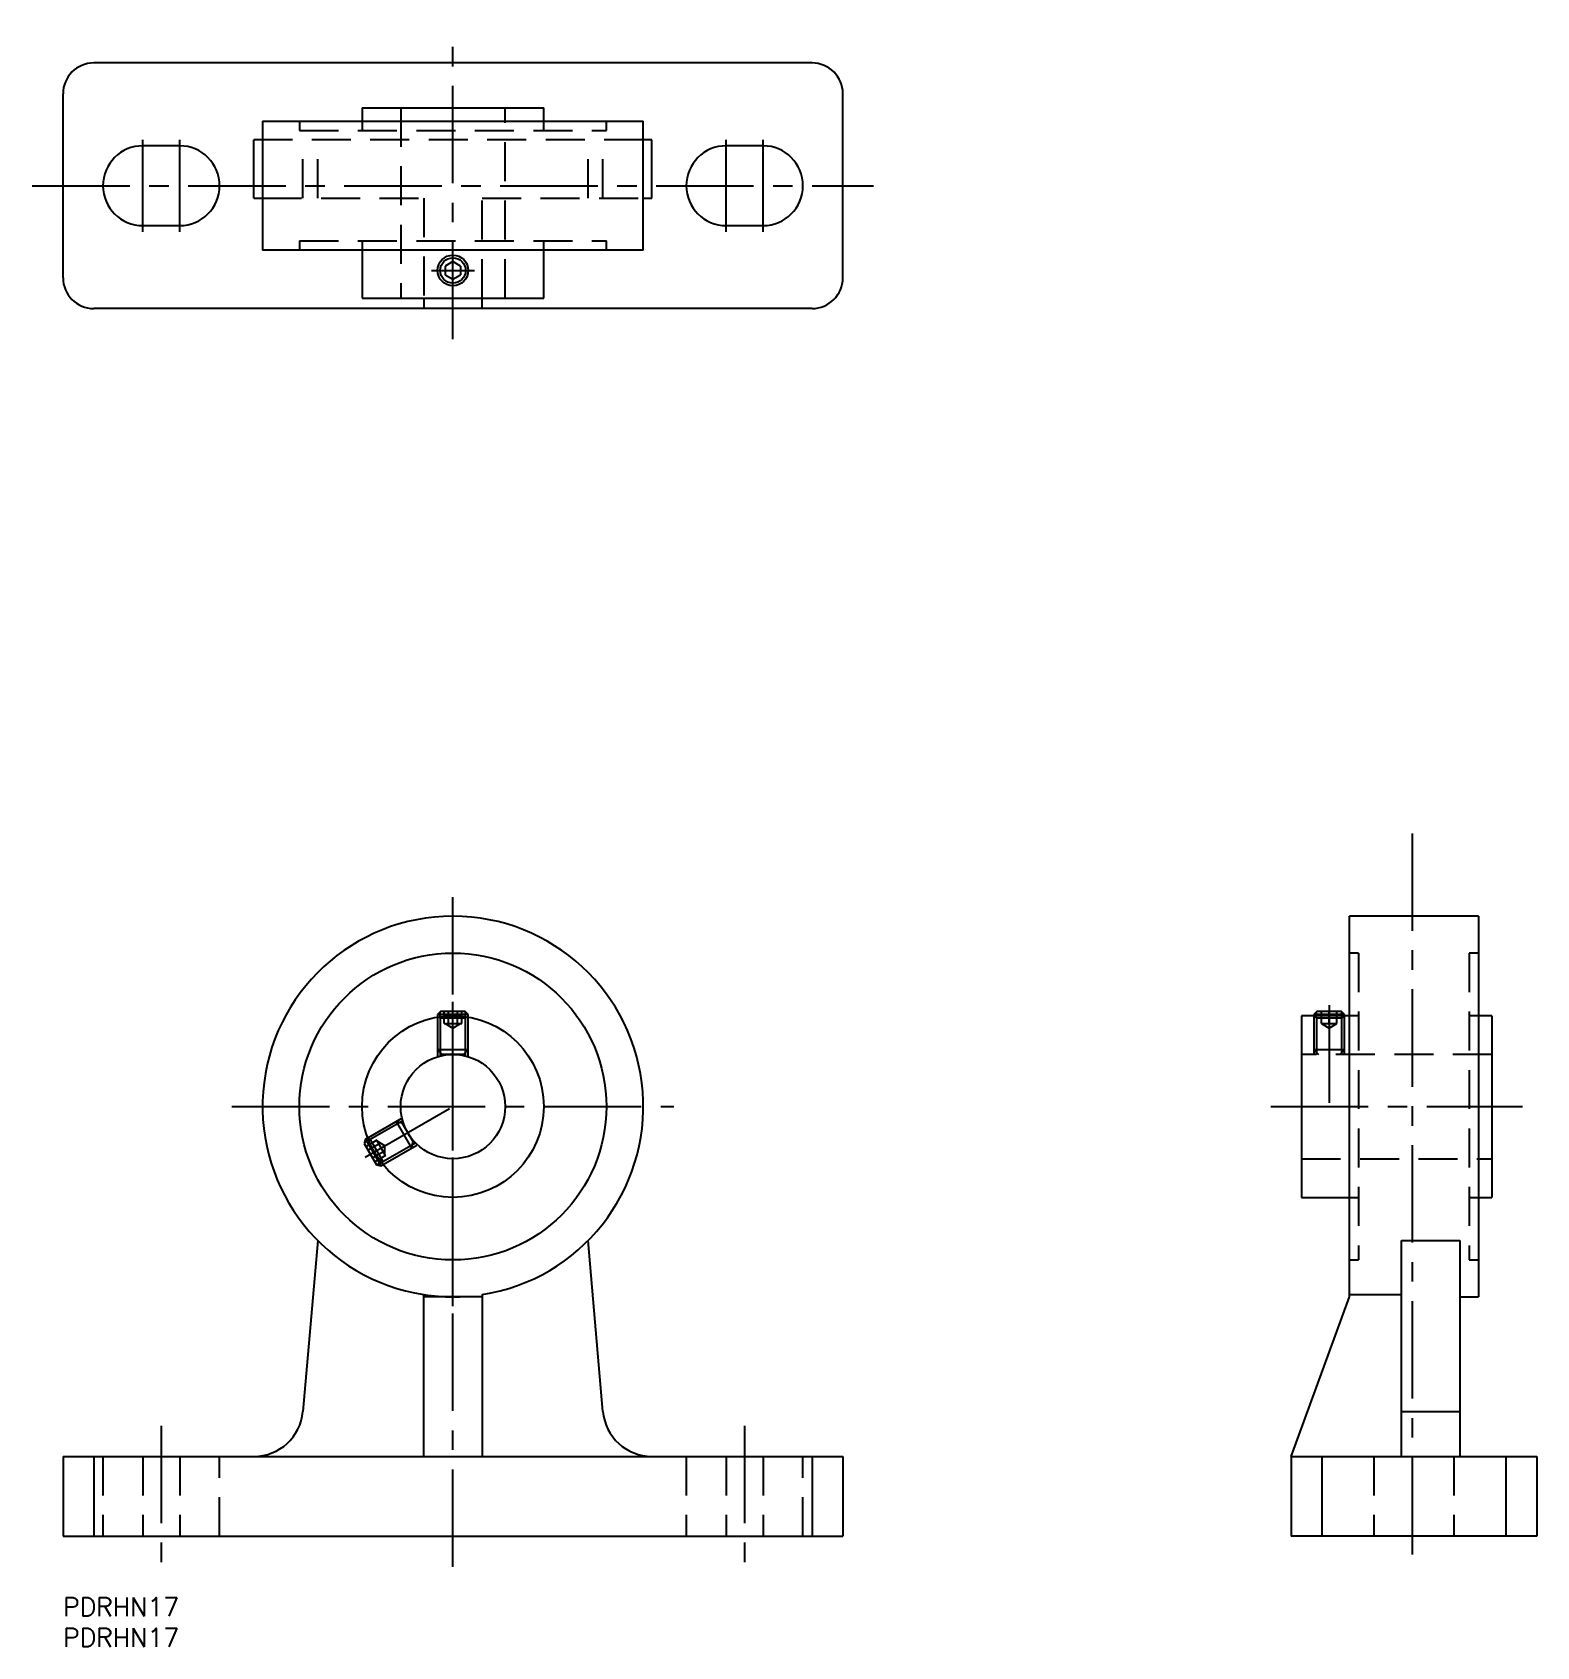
# Model space of a CAD drawing. Extents: x -5 to 240, y -8 to 255.
import ezdxf

# ---------------------------------------------------------------- set-up
doc = ezdxf.new("R2010")
doc.units = 0
doc.header["$LTSCALE"] = 0.5
doc.linetypes.add('CENTER', pattern=[50.8, 31.75, -6.35, 6.35, -6.35])
doc.linetypes.add('DASHED', pattern=[19.05, 12.7, -6.35])
for name, color, linetype in [('MSM_CENTER', 1, 'CENTER'), ('MSM_CONTINUOUS', 7, 'CONTINUOUS'), ('MSM_DASHED', 4, 'DASHED'), ('MSM_NARROW', 5, 'CONTINUOUS'), ('MSM_PART_NUMBER', 7, 'CONTINUOUS')]:
    doc.layers.add(name, color=color, linetype=linetype)
doc.styles.get("Standard").update_dxf_attribs({"font": 'txt.shx', "height": 3, "bigfont": 'bigfont.shx'})

msp = doc.modelspace()

# ---------------------------------------------------------------- linework, layer by layer
at = {"layer": 'MSM_CENTER'}
for p, q in [((63.5, 205), (63.5, 255)), ((13, 222.5), (13, 237.5)), ((19, 222.5), (19, 237.5)), ((108, 222.5), (108, 237.5)), ((114, 222.5), (114, 237.5)), ((-5, 230), (132, 230)), ((60, 216.2), (67, 216.2)), ((219.7, 124.5), (219.7, 5)), ((63.5, 47.45), (63.5, 116)), ((63.5, 5), (63.5, 112.55)), ((206.2, 96.5), (206.2, 80)), ((27.5, 80), (99.5, 80)), ((49.21, 71.75), (63.5, 80)), ((196.7, 80), (237.7, 80)), ((16, 28), (16, 5)), ((111, 28), (111, 5))]:
    msp.add_line(p, q, dxfattribs=at)
at = {"layer": 'MSM_CONTINUOUS'}
for p, q in [((122, 250), (5, 250)), ((0, 215), (0, 245)), ((127, 215), (127, 245)), ((48.7, 242.7), (78.3, 242.7)), ((48.7, 242.7), (48.7, 240.5)), ((78.3, 240.5), (78.3, 242.7)), ((32.5, 240.5), (94.5, 240.5)), ((32.5, 240.5), (32.5, 219.5)), ((94.5, 219.5), (94.5, 240.5)), ((32.5, 237.5), (31.09, 237.5)), ((95.91, 237.5), (94.5, 237.5)), ((19, 236.5), (13, 236.5)), ((114, 236.5), (108, 236.5)), ((31.09, 228), (32.5, 228)), ((94.5, 228), (95.91, 228)), ((13, 223.5), (19, 223.5)), ((108, 223.5), (114, 223.5)), ((94.5, 219.5), (32.5, 219.5)), ((48.7, 219.5), (48.7, 211.7)), ((78.3, 211.7), (78.3, 219.5)), ((63.5, 217.64), (62.25, 216.92)), ((62.25, 216.92), (62.25, 215.48)), ((64.75, 216.92), (63.5, 217.64)), ((64.75, 216.92), (64.75, 215.48)), ((62.25, 215.48), (63.5, 214.76)), ((63.5, 214.76), (64.75, 215.48)), ((48.7, 211.7), (78.3, 211.7)), ((58.75, 211.7), (58.75, 210)), ((68.25, 210), (68.25, 211.7)), ((122, 210), (5, 210)), ((209.5, 49), (209.5, 111)), ((230.5, 111), (209.5, 111)), ((230.5, 111), (230.5, 49)), ((61.49, 95.5), (61, 95.01)), ((66, 95.01), (61, 95.01)), ((61, 95.01), (61, 94.59)), ((65.51, 95.5), (61.49, 95.5)), ((66, 95.01), (65.51, 95.5)), ((66, 94.59), (66, 95.01)), ((209.5, 94.8), (201.7, 94.8)), ((201.7, 94.8), (201.7, 65.2)), ((204.19, 95.5), (203.7, 95.01)), ((208.7, 95.01), (203.7, 95.01)), ((203.7, 95.01), (203.7, 94.8)), ((208.21, 95.5), (204.19, 95.5)), ((208.7, 95.01), (208.21, 95.5)), ((208.7, 94.8), (208.7, 95.01)), ((232.7, 94.8), (230.5, 94.8)), ((232.7, 94.8), (232.7, 65.2)), ((49.25, 74.66), (49.07, 73.99)), ((49.07, 73.99), (51.08, 70.51)), ((49.62, 74.87), (49.25, 74.66)), ((49.25, 74.66), (51.75, 70.33)), ((51.08, 70.51), (51.75, 70.33)), ((51.75, 70.33), (52.12, 70.54)), ((201.7, 65.2), (209.5, 65.2)), ((230.5, 65.2), (232.7, 65.2)), ((41.5, 58.16), (39.06, 30.3)), ((87.94, 30.3), (85.5, 58.16)), ((218, 23), (218, 58.16)), ((218, 58.16), (227.5, 58.16)), ((227.5, 58.16), (227.5, 23)), ((58.75, 23), (58.75, 49.37)), ((68.25, 49), (58.75, 49)), ((68.25, 49.37), (68.25, 23)), ((200, 23), (209.5, 49)), ((209.5, 49.37), (218, 49.37)), ((227.5, 49), (230.5, 49)), ((0, 23), (0, 10)), ((0, 23), (127, 23)), ((127, 23), (127, 10)), ((200, 23), (200, 10)), ((200, 23), (240, 23)), ((240, 23), (240, 10)), ((0, 10), (127, 10)), ((240, 10), (200, 10))]:
    msp.add_line(p, q, dxfattribs=at)
for centre, radius in [((63.5, 216.2), 2.5), ((63.5, 80), 25), ((63.5, 80), 14.8), ((63.5, 80), 8.5)]:
    msp.add_circle(centre, radius, dxfattribs=at)
for centre, radius, start, end in [((5, 245), 5, 90, 180), ((122, 245), 5, 0, 90), ((13, 230), 6.5, 90, 270), ((19, 230), 6.5, 270, 90), ((108, 230), 6.5, 90, 270), ((114, 230), 6.5, 270, 90), ((5, 215), 5, 180, 270), ((122, 215), 5, 270, 0), ((63.5, 80), 31, 278.8139, 261.1861), ((31.09, 31), 8, 270, 355), ((95.91, 31), 8, 185, 270)]:
    msp.add_arc(centre, radius, start, end, dxfattribs=at)
at = {"layer": 'MSM_DASHED'}
for p, q in [((55, 242.7), (55, 211.7)), ((72, 211.7), (72, 242.7)), ((38.5, 240.5), (38.5, 239)), ((48.7, 240.5), (48.7, 239)), ((78.3, 239), (78.3, 240.5)), ((88.5, 239), (88.5, 240.5)), ((94.5, 237.5), (32.5, 237.5)), ((38.5, 239), (88.5, 239)), ((39.06, 228), (39.06, 237.5)), ((41.5, 228), (41.5, 237.5)), ((85.5, 228), (85.5, 237.5)), ((87.94, 228), (87.94, 237.5)), ((32.5, 228), (58.75, 228)), ((58.75, 228), (58.75, 211.7)), ((68.25, 211.7), (68.25, 228)), ((68.25, 228), (94.5, 228)), ((38.5, 221), (88.5, 221)), ((38.5, 221), (38.5, 219.5)), ((48.7, 221), (48.7, 219.5)), ((78.3, 219.5), (78.3, 221)), ((88.5, 219.5), (88.5, 221)), ((211, 105), (209.5, 105)), ((211, 105), (211, 55)), ((230.5, 105), (229, 105)), ((229, 105), (229, 55)), ((62.06, 93.5), (62.06, 95.5)), ((62.78, 93.5), (62.78, 95.5)), ((64.22, 93.5), (64.22, 95.5)), ((64.94, 93.5), (64.94, 95.5)), ((203.7, 94.8), (203.7, 88.5)), ((203.7, 94.8), (204.13, 94.37)), ((203.71, 94.8), (203.7, 94.8)), ((204.95, 93.5), (204.95, 95.5)), ((206.2, 93.5), (206.2, 95.5)), ((207.45, 93.5), (207.45, 95.5)), ((208.27, 94.37), (208.7, 94.8)), ((208.7, 94.8), (208.69, 94.8)), ((208.7, 88.5), (208.7, 94.8)), ((211, 94.8), (209.5, 94.8)), ((230.5, 94.8), (229, 94.8)), ((61, 94.59), (61, 88.12)), ((61.19, 94.61), (61.43, 94.37)), ((61.43, 94.37), (61.43, 88.25)), ((65.57, 94.37), (61.43, 94.37)), ((62.06, 93.5), (64.94, 93.5)), ((62.25, 93.5), (63.5, 92.78)), ((63.5, 92.78), (64.75, 93.5)), ((65.57, 94.37), (65.81, 94.61)), ((65.57, 88.25), (65.57, 94.37)), ((66, 88.12), (66, 94.59)), ((204.13, 94.37), (204.13, 88.5)), ((208.27, 94.37), (204.13, 94.37)), ((204.95, 93.5), (207.45, 93.5)), ((204.95, 93.5), (206.2, 92.78)), ((206.2, 92.78), (207.45, 93.5)), ((208.27, 88.5), (208.27, 94.37)), ((66, 89.25), (61, 89.25)), ((61, 89.25), (61.75, 88.5)), ((65.25, 88.5), (61.75, 88.5)), ((65.25, 88.5), (66, 89.25)), ((232.7, 88.5), (201.7, 88.5)), ((208.7, 89.25), (203.7, 89.25)), ((203.7, 89.25), (204.45, 88.5)), ((207.95, 88.5), (208.7, 89.25)), ((55.21, 78.1), (49.62, 74.87)), ((55.33, 77.67), (50.02, 74.61)), ((54.24, 77.54), (56.74, 73.21)), ((55.26, 77.27), (54.24, 77.54)), ((55.26, 77.27), (57.01, 74.23)), ((51.09, 74.5), (49.35, 73.5)), ((50.02, 74.61), (49.69, 74.7)), ((51.45, 73.88), (49.72, 72.88)), ((50.02, 74.61), (52.09, 71.03)), ((52.53, 72), (51.09, 74.5)), ((52.43, 73.61), (51.18, 74.33)), ((52.09, 71.03), (57.39, 74.09)), ((52.12, 70.54), (57.71, 73.77)), ((56.74, 73.21), (57.01, 74.23)), ((52.17, 72.63), (50.44, 71.63)), ((52.53, 72), (50.8, 71)), ((52, 70.69), (52.09, 71.03)), ((52.43, 72.17), (52.43, 73.61)), ((201.7, 71.5), (232.7, 71.5)), ((209.5, 65.2), (211, 65.2)), ((229, 65.2), (230.5, 65.2)), ((209.5, 55), (211, 55)), ((229, 55), (230.5, 55)), ((6.5, 23), (6.5, 10)), ((13, 23), (13, 10)), ((19, 23), (19, 10)), ((25.5, 10), (25.5, 23)), ((101.5, 23), (101.5, 10)), ((108, 23), (108, 10)), ((114, 23), (114, 10)), ((120.5, 10), (120.5, 23)), ((213.5, 23), (213.5, 10)), ((226.5, 23), (226.5, 10))]:
    msp.add_line(p, q, dxfattribs=at)
msp.add_arc((63.5, 80), 31, 261.1861, 278.8139, dxfattribs=at)
at = {"layer": 'MSM_NARROW'}
for p, q in [((31.09, 228), (31.09, 237.5)), ((95.91, 228), (95.91, 237.5)), ((61.43, 94.37), (61.43, 95.44)), ((65.57, 94.37), (65.57, 95.44)), ((204.13, 94.37), (204.13, 95.44)), ((208.27, 94.37), (208.27, 95.44)), ((50.02, 74.61), (49.09, 74.07)), ((52.09, 71.03), (51.16, 70.49)), ((218, 30.3), (227.5, 30.3)), ((5, 23), (5, 10)), ((122, 23), (122, 10)), ((205, 23), (205, 10)), ((235, 23), (235, 10))]:
    msp.add_line(p, q, dxfattribs=at)
msp.add_circle((63.5, 216.2), 2.07, dxfattribs=at)

# ---------------------------------------------------------------- texts
at = {"layer": 'MSM_PART_NUMBER'}
for p in [(0, -3), (0, -8)]:
    msp.add_text('PDRHN17', height=3, dxfattribs=at).set_placement(p)

doc.saveas('drawing.dxf')
